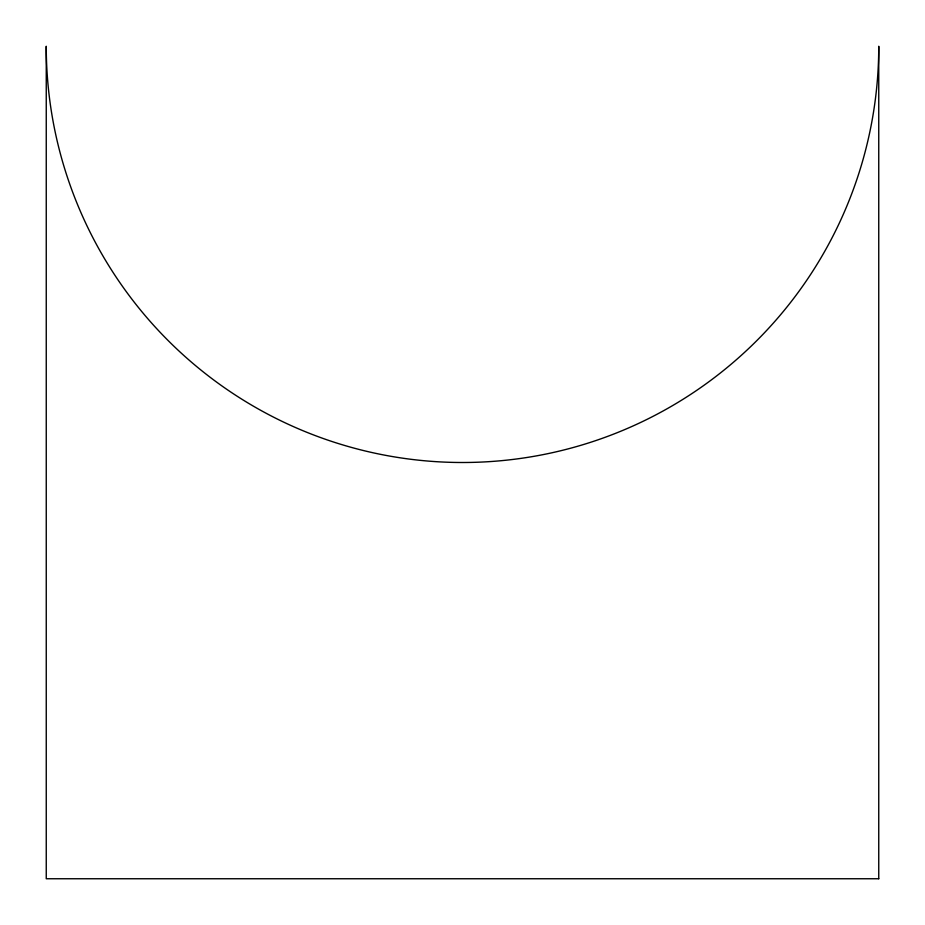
<?xml version="1.0" encoding="UTF-8"?>
<svg xmlns="http://www.w3.org/2000/svg" width="925" height="925" viewBox="0 0 925 925"><rect width="100%" height="100%" fill="white"/><g stroke="black" fill="none" stroke-linecap="round" stroke-linejoin="round"><path stroke-width="1.39" d="M878.75 878.75L46.25 878.75L46.25 46.25A416.25 416.25 0 0 0 462.5 462.5A416.25 416.25 0 0 0 878.75 46.25L878.75 878.75"/></g></svg>
